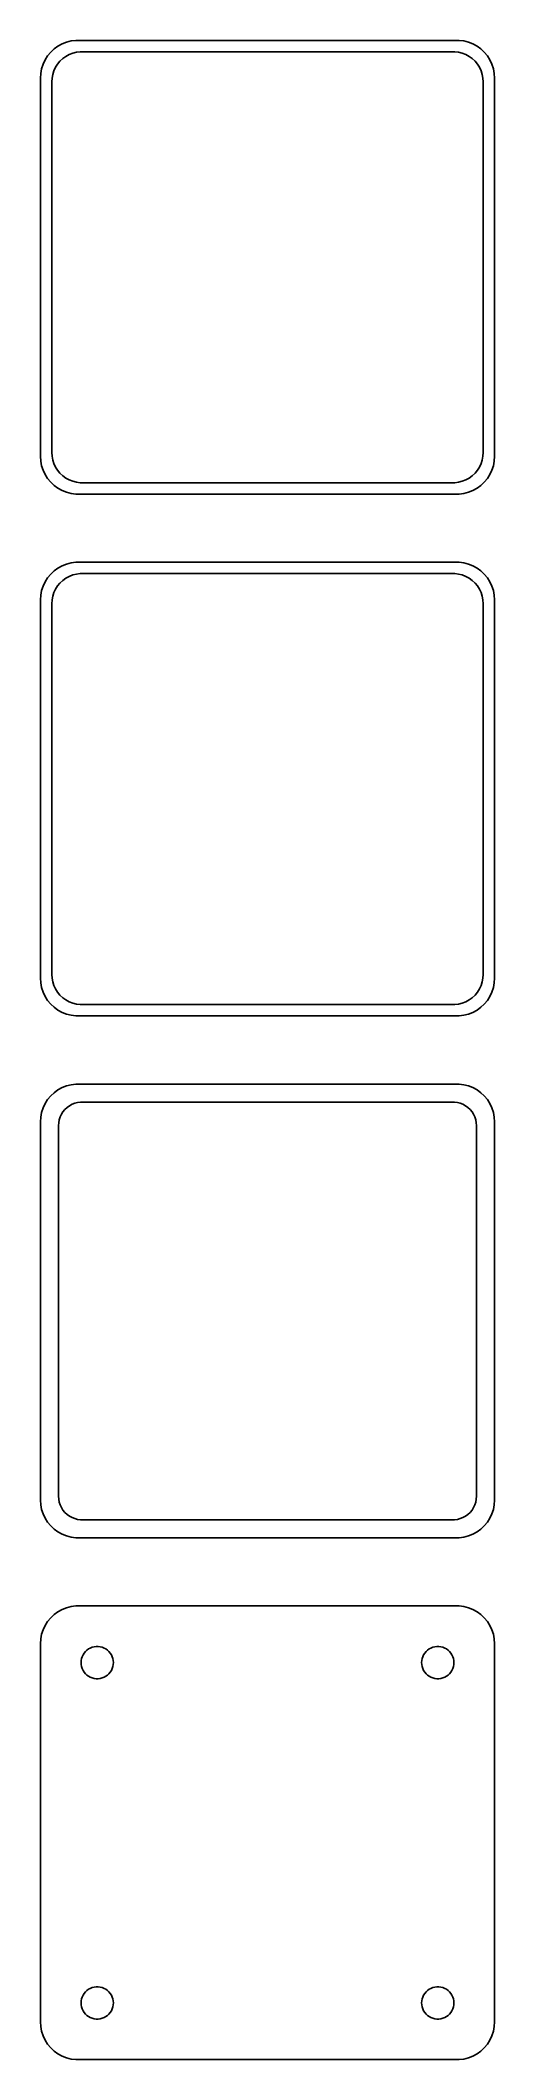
# Model space of a CAD drawing. Header units: metres. Extents: x -30 to 30, y 246 to 513.
import ezdxf

# ---------------------------------------------------------------- set-up
doc = ezdxf.new("R2010")
doc.units = ezdxf.units.M

msp = doc.modelspace()

# ---------------------------------------------------------------- linework, layer by layer
for p, q in [((-26.5451, 512.755), (-27.1289, 512.524)), ((-25.9369, 512.911), (-26.5451, 512.755)), ((-25.3139, 512.99), (-25.9369, 512.911)), ((25.3139, 512.99), (-25.3139, 512.99)), ((25.9369, 512.911), (25.3139, 512.99)), ((26.5451, 512.755), (25.9369, 512.911)), ((27.1289, 512.524), (26.5451, 512.755)), ((-29.3815, 510.409), (-29.6489, 509.841)), ((-29.0451, 510.939), (-29.3815, 510.409)), ((-28.6448, 511.423), (-29.0451, 510.939)), ((-28.1871, 511.853), (-28.6448, 511.423)), ((-27.6791, 512.222), (-28.1871, 511.853)), ((-27.7361, 509.851), (-27.4159, 510.238)), ((-27.1289, 512.524), (-27.6791, 512.222)), ((-27.4159, 510.238), (-27.0497, 510.582)), ((-27.0497, 510.582), (-26.6433, 510.877)), ((-26.6433, 510.877), (-26.2031, 511.119)), ((-26.2031, 511.119), (-25.7361, 511.304)), ((-25.7361, 511.304), (-25.2495, 511.429)), ((-25.2495, 511.429), (-24.7512, 511.492)), ((-24.7512, 511.492), (24.7512, 511.492)), ((24.7512, 511.492), (25.2495, 511.429)), ((25.2495, 511.429), (25.7361, 511.304)), ((25.7361, 511.304), (26.2031, 511.119)), ((26.2031, 511.119), (26.6433, 510.877)), ((26.6433, 510.877), (27.0497, 510.582)), ((27.0497, 510.582), (27.4159, 510.238)), ((27.6791, 512.222), (27.1289, 512.524)), ((27.4159, 510.238), (27.7361, 509.851)), ((28.1871, 511.853), (27.6791, 512.222)), ((28.6448, 511.423), (28.1871, 511.853)), ((29.0451, 510.939), (28.6448, 511.423)), ((29.3815, 510.409), (29.0451, 510.939)), ((29.6489, 509.841), (29.3815, 510.409)), ((-29.9606, 508.627), (-30, 508)), ((-30, 508), (-30, 458)), ((-29.8429, 509.243), (-29.9606, 508.627)), ((-29.6489, 509.841), (-29.8429, 509.243)), ((-28.5, 507.5), (-28.4684, 508.001)), ((-28.5, 458.5), (-28.5, 507.5)), ((-28.4684, 508.001), (-28.3743, 508.495)), ((-28.3743, 508.495), (-28.2191, 508.972)), ((-28.2191, 508.972), (-28.0052, 509.427)), ((-28.0052, 509.427), (-27.7361, 509.851)), ((27.7361, 509.851), (28.0052, 509.427)), ((28.0052, 509.427), (28.2191, 508.972)), ((28.2191, 508.972), (28.3743, 508.495)), ((28.3743, 508.495), (28.4684, 508.001)), ((28.4684, 508.001), (28.5, 507.5)), ((28.5, 507.5), (28.5, 458.5)), ((29.8429, 509.243), (29.6489, 509.841)), ((29.9606, 508.627), (29.8429, 509.243)), ((30, 508), (29.9606, 508.627)), ((30, 458), (30, 508)), ((-30, 458), (-29.9606, 457.373)), ((-29.9606, 457.373), (-29.8429, 456.757)), ((-29.8429, 456.757), (-29.6489, 456.159)), ((-28.4684, 457.999), (-28.5, 458.5)), ((-28.3743, 457.505), (-28.4684, 457.999)), ((-28.2191, 457.028), (-28.3743, 457.505)), ((-28.0052, 456.573), (-28.2191, 457.028)), ((-27.7361, 456.149), (-28.0052, 456.573)), ((28.0052, 456.573), (27.7361, 456.149)), ((28.2191, 457.028), (28.0052, 456.573)), ((28.3743, 457.505), (28.2191, 457.028)), ((28.4684, 457.999), (28.3743, 457.505)), ((28.5, 458.5), (28.4684, 457.999)), ((29.6489, 456.159), (29.8429, 456.757)), ((29.8429, 456.757), (29.9606, 457.373)), ((29.9606, 457.373), (30, 458)), ((-29.6489, 456.159), (-29.3815, 455.591)), ((-29.3815, 455.591), (-29.0451, 455.061)), ((-29.0451, 455.061), (-28.6448, 454.577)), ((-28.6448, 454.577), (-28.1871, 454.147)), ((-28.1871, 454.147), (-27.6791, 453.778)), ((-27.4159, 455.762), (-27.7361, 456.149)), ((-27.0497, 455.418), (-27.4159, 455.762)), ((-26.6433, 455.123), (-27.0497, 455.418)), ((-26.2031, 454.881), (-26.6433, 455.123)), ((-25.7361, 454.696), (-26.2031, 454.881)), ((-25.2495, 454.571), (-25.7361, 454.696)), ((-24.7512, 454.508), (-25.2495, 454.571)), ((24.7512, 454.508), (-24.7512, 454.508)), ((25.2495, 454.571), (24.7512, 454.508)), ((25.7361, 454.696), (25.2495, 454.571)), ((26.2031, 454.881), (25.7361, 454.696)), ((26.6433, 455.123), (26.2031, 454.881)), ((27.0497, 455.418), (26.6433, 455.123)), ((27.4159, 455.762), (27.0497, 455.418)), ((27.7361, 456.149), (27.4159, 455.762)), ((27.6791, 453.778), (28.1871, 454.147)), ((28.1871, 454.147), (28.6448, 454.577)), ((28.6448, 454.577), (29.0451, 455.061)), ((29.0451, 455.061), (29.3815, 455.591)), ((29.3815, 455.591), (29.6489, 456.159)), ((-27.6791, 453.778), (-27.1289, 453.476)), ((-27.1289, 453.476), (-26.5451, 453.245)), ((-26.5451, 453.245), (-25.9369, 453.089)), ((-25.9369, 453.089), (-25.3139, 453.01)), ((-25.3139, 453.01), (25.3139, 453.01)), ((25.3139, 453.01), (25.9369, 453.089)), ((25.9369, 453.089), (26.5451, 453.245)), ((26.5451, 453.245), (27.1289, 453.476)), ((27.1289, 453.476), (27.6791, 453.778)), ((-27.6791, 443.222), (-28.1871, 442.853)), ((-27.1289, 443.524), (-27.6791, 443.222)), ((-26.5451, 443.755), (-27.1289, 443.524)), ((-25.9369, 443.911), (-26.5451, 443.755)), ((-25.3139, 443.99), (-25.9369, 443.911)), ((25.3139, 443.99), (-25.3139, 443.99)), ((25.9369, 443.911), (25.3139, 443.99)), ((26.5451, 443.755), (25.9369, 443.911)), ((27.1289, 443.524), (26.5451, 443.755)), ((27.6791, 443.222), (27.1289, 443.524)), ((28.1871, 442.853), (27.6791, 443.222)), ((-29.6489, 440.841), (-29.8429, 440.243)), ((-29.3815, 441.409), (-29.6489, 440.841)), ((-29.0451, 441.939), (-29.3815, 441.409)), ((-28.6448, 442.423), (-29.0451, 441.939)), ((-28.1871, 442.853), (-28.6448, 442.423)), ((-28.0052, 440.427), (-27.7361, 440.851)), ((-27.7361, 440.851), (-27.4159, 441.238)), ((-27.4159, 441.238), (-27.0497, 441.582)), ((-27.0497, 441.582), (-26.6433, 441.877)), ((-26.6433, 441.877), (-26.2031, 442.119)), ((-26.2031, 442.119), (-25.7361, 442.304)), ((-25.7361, 442.304), (-25.2495, 442.429)), ((-25.2495, 442.429), (-24.7512, 442.492)), ((-24.7512, 442.492), (24.7512, 442.492)), ((24.7512, 442.492), (25.2495, 442.429)), ((25.2495, 442.429), (25.7361, 442.304)), ((25.7361, 442.304), (26.2031, 442.119)), ((26.2031, 442.119), (26.6433, 441.877)), ((26.6433, 441.877), (27.0497, 441.582)), ((27.0497, 441.582), (27.4159, 441.238)), ((27.4159, 441.238), (27.7361, 440.851)), ((27.7361, 440.851), (28.0052, 440.427)), ((28.6448, 442.423), (28.1871, 442.853)), ((29.0451, 441.939), (28.6448, 442.423)), ((29.3815, 441.409), (29.0451, 441.939)), ((29.6489, 440.841), (29.3815, 441.409)), ((29.8429, 440.243), (29.6489, 440.841)), ((-29.9606, 439.627), (-30, 439)), ((-30, 439), (-30, 389)), ((-29.8429, 440.243), (-29.9606, 439.627)), ((-28.5, 438.5), (-28.4684, 439.001)), ((-28.5, 389.5), (-28.5, 438.5)), ((-28.4684, 439.001), (-28.3743, 439.495)), ((-28.3743, 439.495), (-28.2191, 439.972)), ((-28.2191, 439.972), (-28.0052, 440.427)), ((28.0052, 440.427), (28.2191, 439.972)), ((28.2191, 439.972), (28.3743, 439.495)), ((28.3743, 439.495), (28.4684, 439.001)), ((28.4684, 439.001), (28.5, 438.5)), ((28.5, 438.5), (28.5, 389.5)), ((29.9606, 439.627), (29.8429, 440.243)), ((30, 439), (29.9606, 439.627)), ((30, 389), (30, 439)), ((-30, 389), (-29.9606, 388.373)), ((-29.9606, 388.373), (-29.8429, 387.757)), ((-29.8429, 387.757), (-29.6489, 387.159)), ((-29.6489, 387.159), (-29.3815, 386.591)), ((-28.4684, 388.999), (-28.5, 389.5)), ((-28.3743, 388.505), (-28.4684, 388.999)), ((-28.2191, 388.028), (-28.3743, 388.505)), ((-28.0052, 387.573), (-28.2191, 388.028)), ((-27.7361, 387.149), (-28.0052, 387.573)), ((-27.4159, 386.762), (-27.7361, 387.149)), ((27.7361, 387.149), (27.4159, 386.762)), ((28.0052, 387.573), (27.7361, 387.149)), ((28.2191, 388.028), (28.0052, 387.573)), ((28.3743, 388.505), (28.2191, 388.028)), ((28.4684, 388.999), (28.3743, 388.505)), ((28.5, 389.5), (28.4684, 388.999)), ((29.3815, 386.591), (29.6489, 387.159)), ((29.6489, 387.159), (29.8429, 387.757)), ((29.8429, 387.757), (29.9606, 388.373)), ((29.9606, 388.373), (30, 389)), ((-29.3815, 386.591), (-29.0451, 386.061)), ((-29.0451, 386.061), (-28.6448, 385.577)), ((-28.6448, 385.577), (-28.1871, 385.147)), ((-28.1871, 385.147), (-27.6791, 384.778)), ((-27.6791, 384.778), (-27.1289, 384.476)), ((-27.0497, 386.418), (-27.4159, 386.762)), ((-27.1289, 384.476), (-26.5451, 384.245)), ((-26.6433, 386.123), (-27.0497, 386.418)), ((-26.2031, 385.881), (-26.6433, 386.123)), ((-25.7361, 385.696), (-26.2031, 385.881)), ((-25.2495, 385.571), (-25.7361, 385.696)), ((-24.7512, 385.508), (-25.2495, 385.571)), ((24.7512, 385.508), (-24.7512, 385.508)), ((25.2495, 385.571), (24.7512, 385.508)), ((25.7361, 385.696), (25.2495, 385.571)), ((26.2031, 385.881), (25.7361, 385.696)), ((26.6433, 386.123), (26.2031, 385.881)), ((26.5451, 384.245), (27.1289, 384.476)), ((27.0497, 386.418), (26.6433, 386.123)), ((27.4159, 386.762), (27.0497, 386.418)), ((27.1289, 384.476), (27.6791, 384.778)), ((27.6791, 384.778), (28.1871, 385.147)), ((28.1871, 385.147), (28.6448, 385.577)), ((28.6448, 385.577), (29.0451, 386.061)), ((29.0451, 386.061), (29.3815, 386.591)), ((-26.5451, 384.245), (-25.9369, 384.089)), ((-25.9369, 384.089), (-25.3139, 384.01)), ((-25.3139, 384.01), (25.3139, 384.01)), ((25.3139, 384.01), (25.9369, 384.089)), ((25.9369, 384.089), (26.5451, 384.245)), ((-28.1871, 373.853), (-28.6448, 373.423)), ((-27.6791, 374.222), (-28.1871, 373.853)), ((-27.1289, 374.524), (-27.6791, 374.222)), ((-26.5451, 374.755), (-27.1289, 374.524)), ((-25.9369, 374.911), (-26.5451, 374.755)), ((-25.3139, 374.99), (-25.9369, 374.911)), ((25.3139, 374.99), (-25.3139, 374.99)), ((25.9369, 374.911), (25.3139, 374.99)), ((26.5451, 374.755), (25.9369, 374.911)), ((27.1289, 374.524), (26.5451, 374.755)), ((27.6791, 374.222), (27.1289, 374.524)), ((28.1871, 373.853), (27.6791, 374.222)), ((28.6448, 373.423), (28.1871, 373.853)), ((-29.8429, 371.243), (-29.9606, 370.627)), ((-29.6489, 371.841), (-29.8429, 371.243)), ((-29.3815, 372.409), (-29.6489, 371.841)), ((-29.0451, 372.939), (-29.3815, 372.409)), ((-28.6448, 373.423), (-29.0451, 372.939)), ((-27.2279, 371), (-27.0184, 371.33)), ((-27.0184, 371.33), (-26.7692, 371.631)), ((-26.7692, 371.631), (-26.4842, 371.899)), ((-26.4842, 371.899), (-26.168, 372.128)), ((-26.168, 372.128), (-25.8254, 372.317)), ((-25.8254, 372.317), (-25.4619, 372.461)), ((-25.4619, 372.461), (-25.0833, 372.558)), ((-25.0833, 372.558), (-24.6954, 372.607)), ((-24.6954, 372.607), (24.6954, 372.607)), ((24.6954, 372.607), (25.0833, 372.558)), ((25.0833, 372.558), (25.4619, 372.461)), ((25.4619, 372.461), (25.8254, 372.317)), ((25.8254, 372.317), (26.168, 372.128)), ((26.168, 372.128), (26.4842, 371.899)), ((26.4842, 371.899), (26.7692, 371.631)), ((26.7692, 371.631), (27.0184, 371.33)), ((27.0184, 371.33), (27.2279, 371)), ((29.0451, 372.939), (28.6448, 373.423)), ((29.3815, 372.409), (29.0451, 372.939)), ((29.6489, 371.841), (29.3815, 372.409)), ((29.8429, 371.243), (29.6489, 371.841)), ((29.9606, 370.627), (29.8429, 371.243)), ((-29.9606, 370.627), (-30, 370)), ((-30, 370), (-30, 320)), ((-27.6129, 369.5), (-27.5884, 369.89)), ((-27.6129, 320.5), (-27.6129, 369.5)), ((-27.5884, 369.89), (-27.5151, 370.274)), ((-27.5151, 370.274), (-27.3943, 370.646)), ((-27.3943, 370.646), (-27.2279, 371)), ((27.2279, 371), (27.3943, 370.646)), ((27.3943, 370.646), (27.5151, 370.274)), ((27.5151, 370.274), (27.5884, 369.89)), ((27.5884, 369.89), (27.6129, 369.5)), ((27.6129, 369.5), (27.6129, 320.5)), ((30, 370), (29.9606, 370.627)), ((30, 320), (30, 370)), ((-27.5884, 320.11), (-27.6129, 320.5)), ((27.6129, 320.5), (27.5884, 320.11)), ((-30, 320), (-29.9606, 319.373)), ((-29.9606, 319.373), (-29.8429, 318.757)), ((-29.8429, 318.757), (-29.6489, 318.159)), ((-29.6489, 318.159), (-29.3815, 317.591)), ((-27.5151, 319.726), (-27.5884, 320.11)), ((-27.3943, 319.354), (-27.5151, 319.726)), ((-27.2279, 319), (-27.3943, 319.354)), ((-27.0184, 318.67), (-27.2279, 319)), ((-26.7692, 318.369), (-27.0184, 318.67)), ((-26.4842, 318.101), (-26.7692, 318.369)), ((-26.168, 317.872), (-26.4842, 318.101)), ((-25.8254, 317.683), (-26.168, 317.872)), ((26.168, 317.872), (25.8254, 317.683)), ((26.4842, 318.101), (26.168, 317.872)), ((26.7692, 318.369), (26.4842, 318.101)), ((27.0184, 318.67), (26.7692, 318.369)), ((27.2279, 319), (27.0184, 318.67)), ((27.3943, 319.354), (27.2279, 319)), ((27.5151, 319.726), (27.3943, 319.354)), ((27.5884, 320.11), (27.5151, 319.726)), ((29.3815, 317.591), (29.6489, 318.159)), ((29.6489, 318.159), (29.8429, 318.757)), ((29.8429, 318.757), (29.9606, 319.373)), ((29.9606, 319.373), (30, 320)), ((-29.3815, 317.591), (-29.0451, 317.061)), ((-29.0451, 317.061), (-28.6448, 316.577)), ((-28.6448, 316.577), (-28.1871, 316.147)), ((-28.1871, 316.147), (-27.6791, 315.778)), ((-27.6791, 315.778), (-27.1289, 315.476)), ((-27.1289, 315.476), (-26.5451, 315.245)), ((-26.5451, 315.245), (-25.9369, 315.089)), ((-25.9369, 315.089), (-25.3139, 315.01)), ((-25.4619, 317.539), (-25.8254, 317.683)), ((-25.0833, 317.442), (-25.4619, 317.539)), ((-24.6954, 317.393), (-25.0833, 317.442)), ((24.6954, 317.393), (-24.6954, 317.393)), ((25.0833, 317.442), (24.6954, 317.393)), ((25.4619, 317.539), (25.0833, 317.442)), ((25.3139, 315.01), (25.9369, 315.089)), ((25.8254, 317.683), (25.4619, 317.539)), ((25.9369, 315.089), (26.5451, 315.245)), ((26.5451, 315.245), (27.1289, 315.476)), ((27.1289, 315.476), (27.6791, 315.778)), ((27.6791, 315.778), (28.1871, 316.147)), ((28.1871, 316.147), (28.6448, 316.577)), ((28.6448, 316.577), (29.0451, 317.061)), ((29.0451, 317.061), (29.3815, 317.591)), ((-25.3139, 315.01), (25.3139, 315.01)), ((-28.6448, 304.423), (-29.0451, 303.939)), ((-28.1871, 304.853), (-28.6448, 304.423)), ((-27.6791, 305.222), (-28.1871, 304.853)), ((-27.1289, 305.524), (-27.6791, 305.222)), ((-26.5451, 305.755), (-27.1289, 305.524)), ((-25.9369, 305.911), (-26.5451, 305.755)), ((-25.3139, 305.99), (-25.9369, 305.911)), ((25.3139, 305.99), (-25.3139, 305.99)), ((25.9369, 305.911), (25.3139, 305.99)), ((26.5451, 305.755), (25.9369, 305.911)), ((27.1289, 305.524), (26.5451, 305.755)), ((27.6791, 305.222), (27.1289, 305.524)), ((28.1871, 304.853), (27.6791, 305.222)), ((28.6448, 304.423), (28.1871, 304.853)), ((29.0451, 303.939), (28.6448, 304.423)), ((-29.8429, 302.243), (-29.9606, 301.627)), ((-29.6489, 302.841), (-29.8429, 302.243)), ((-29.3815, 303.409), (-29.6489, 302.841)), ((-29.0451, 303.939), (-29.3815, 303.409)), ((29.3815, 303.409), (29.0451, 303.939)), ((29.6489, 302.841), (29.3815, 303.409)), ((29.8429, 302.243), (29.6489, 302.841)), ((29.9606, 301.627), (29.8429, 302.243)), ((-29.9606, 301.627), (-30, 301)), ((-30, 301), (-30, 251)), ((-24.6185, 298.768), (-24.5682, 299.031)), ((-24.5682, 299.031), (-24.4853, 299.286)), ((-24.4853, 299.286), (-24.3712, 299.529)), ((-24.3712, 299.529), (-24.2275, 299.755)), ((-24.2275, 299.755), (-24.0565, 299.962)), ((-24.0565, 299.962), (-23.8611, 300.145)), ((-23.8611, 300.145), (-23.6441, 300.303)), ((-23.6441, 300.303), (-23.4091, 300.432)), ((-23.4091, 300.432), (-23.1598, 300.531)), ((-23.1598, 300.531), (-22.9001, 300.597)), ((-22.9001, 300.597), (-22.6341, 300.631)), ((-22.6341, 300.631), (-22.3659, 300.631)), ((-22.3659, 300.631), (-22.0999, 300.597)), ((-22.0999, 300.597), (-21.8401, 300.531)), ((-21.8401, 300.531), (-21.5908, 300.432)), ((-21.5908, 300.432), (-21.3559, 300.303)), ((-21.3559, 300.303), (-21.1389, 300.145)), ((-21.1389, 300.145), (-20.9434, 299.962)), ((-20.9434, 299.962), (-20.7725, 299.755)), ((-20.7725, 299.755), (-20.6288, 299.529)), ((-20.6288, 299.529), (-20.5146, 299.286)), ((-20.5146, 299.286), (-20.4318, 299.031)), ((-20.4318, 299.031), (-20.3815, 298.768)), ((20.3815, 298.768), (20.4318, 299.031)), ((20.4318, 299.031), (20.5146, 299.286)), ((20.5146, 299.286), (20.6288, 299.529)), ((20.6288, 299.529), (20.7725, 299.755)), ((20.7725, 299.755), (20.9434, 299.962)), ((20.9434, 299.962), (21.1389, 300.145)), ((21.1389, 300.145), (21.3559, 300.303)), ((21.3559, 300.303), (21.5908, 300.432)), ((21.5908, 300.432), (21.8401, 300.531)), ((21.8401, 300.531), (22.0999, 300.597)), ((22.0999, 300.597), (22.3659, 300.631)), ((22.3659, 300.631), (22.6341, 300.631)), ((22.6341, 300.631), (22.9001, 300.597)), ((22.9001, 300.597), (23.1598, 300.531)), ((23.1598, 300.531), (23.4091, 300.432)), ((23.4091, 300.432), (23.6441, 300.303)), ((23.6441, 300.303), (23.8611, 300.145)), ((23.8611, 300.145), (24.0565, 299.962)), ((24.0565, 299.962), (24.2275, 299.755)), ((24.2275, 299.755), (24.3712, 299.529)), ((24.3712, 299.529), (24.4853, 299.286)), ((24.4853, 299.286), (24.5682, 299.031)), ((24.5682, 299.031), (24.6185, 298.768)), ((30, 301), (29.9606, 301.627)), ((30, 251), (30, 301)), ((-24.6353, 298.5), (-24.6185, 298.768)), ((-24.6185, 298.232), (-24.6353, 298.5)), ((-24.5682, 297.969), (-24.6185, 298.232)), ((-24.4853, 297.714), (-24.5682, 297.969)), ((-24.3712, 297.471), (-24.4853, 297.714)), ((-24.2275, 297.245), (-24.3712, 297.471)), ((-24.0565, 297.038), (-24.2275, 297.245)), ((-23.8611, 296.855), (-24.0565, 297.038)), ((-23.6441, 296.697), (-23.8611, 296.855)), ((-23.4091, 296.568), (-23.6441, 296.697)), ((-23.1598, 296.469), (-23.4091, 296.568)), ((-22.9001, 296.403), (-23.1598, 296.469)), ((-22.6341, 296.369), (-22.9001, 296.403)), ((-22.3659, 296.369), (-22.6341, 296.369)), ((-22.0999, 296.403), (-22.3659, 296.369)), ((-21.8401, 296.469), (-22.0999, 296.403)), ((-21.5908, 296.568), (-21.8401, 296.469)), ((-21.3559, 296.697), (-21.5908, 296.568)), ((-21.1389, 296.855), (-21.3559, 296.697)), ((-20.9434, 297.038), (-21.1389, 296.855)), ((-20.7725, 297.245), (-20.9434, 297.038)), ((-20.6288, 297.471), (-20.7725, 297.245)), ((-20.5146, 297.714), (-20.6288, 297.471)), ((-20.4318, 297.969), (-20.5146, 297.714)), ((-20.3815, 298.232), (-20.4318, 297.969)), ((-20.3815, 298.768), (-20.3647, 298.5)), ((-20.3647, 298.5), (-20.3815, 298.232)), ((20.3647, 298.5), (20.3815, 298.768)), ((20.3815, 298.232), (20.3647, 298.5)), ((20.4318, 297.969), (20.3815, 298.232)), ((20.5146, 297.714), (20.4318, 297.969)), ((20.6288, 297.471), (20.5146, 297.714)), ((20.7725, 297.245), (20.6288, 297.471)), ((20.9434, 297.038), (20.7725, 297.245)), ((21.1389, 296.855), (20.9434, 297.038)), ((21.3559, 296.697), (21.1389, 296.855)), ((21.5908, 296.568), (21.3559, 296.697)), ((21.8401, 296.469), (21.5908, 296.568)), ((22.0999, 296.403), (21.8401, 296.469)), ((22.3659, 296.369), (22.0999, 296.403)), ((22.6341, 296.369), (22.3659, 296.369)), ((22.9001, 296.403), (22.6341, 296.369)), ((23.1598, 296.469), (22.9001, 296.403)), ((23.4091, 296.568), (23.1598, 296.469)), ((23.6441, 296.697), (23.4091, 296.568)), ((23.8611, 296.855), (23.6441, 296.697)), ((24.0565, 297.038), (23.8611, 296.855)), ((24.2275, 297.245), (24.0565, 297.038)), ((24.3712, 297.471), (24.2275, 297.245)), ((24.4853, 297.714), (24.3712, 297.471)), ((24.5682, 297.969), (24.4853, 297.714)), ((24.6185, 298.232), (24.5682, 297.969)), ((24.6185, 298.768), (24.6353, 298.5)), ((24.6353, 298.5), (24.6185, 298.232)), ((-24.6353, 253.5), (-24.6185, 253.768)), ((-24.6185, 253.768), (-24.5682, 254.031)), ((-24.5682, 254.031), (-24.4853, 254.286)), ((-24.4853, 254.286), (-24.3712, 254.529)), ((-24.3712, 254.529), (-24.2275, 254.755)), ((-24.2275, 254.755), (-24.0565, 254.962)), ((-24.0565, 254.962), (-23.8611, 255.145)), ((-23.8611, 255.145), (-23.6441, 255.303)), ((-23.6441, 255.303), (-23.4091, 255.432)), ((-23.4091, 255.432), (-23.1598, 255.531)), ((-23.1598, 255.531), (-22.9001, 255.597)), ((-22.9001, 255.597), (-22.6341, 255.631)), ((-22.6341, 255.631), (-22.3659, 255.631)), ((-22.3659, 255.631), (-22.0999, 255.597)), ((-22.0999, 255.597), (-21.8401, 255.531)), ((-21.8401, 255.531), (-21.5908, 255.432)), ((-21.5908, 255.432), (-21.3559, 255.303)), ((-21.3559, 255.303), (-21.1389, 255.145)), ((-21.1389, 255.145), (-20.9434, 254.962)), ((-20.9434, 254.962), (-20.7725, 254.755)), ((-20.7725, 254.755), (-20.6288, 254.529)), ((-20.6288, 254.529), (-20.5146, 254.286)), ((-20.5146, 254.286), (-20.4318, 254.031)), ((-20.4318, 254.031), (-20.3815, 253.768)), ((-20.3815, 253.768), (-20.3647, 253.5)), ((20.3647, 253.5), (20.3815, 253.768)), ((20.3815, 253.768), (20.4318, 254.031)), ((20.4318, 254.031), (20.5146, 254.286)), ((20.5146, 254.286), (20.6288, 254.529)), ((20.6288, 254.529), (20.7725, 254.755)), ((20.7725, 254.755), (20.9434, 254.962)), ((20.9434, 254.962), (21.1389, 255.145)), ((21.1389, 255.145), (21.3559, 255.303)), ((21.3559, 255.303), (21.5908, 255.432)), ((21.5908, 255.432), (21.8401, 255.531)), ((21.8401, 255.531), (22.0999, 255.597)), ((22.0999, 255.597), (22.3659, 255.631)), ((22.3659, 255.631), (22.6341, 255.631)), ((22.6341, 255.631), (22.9001, 255.597)), ((22.9001, 255.597), (23.1598, 255.531)), ((23.1598, 255.531), (23.4091, 255.432)), ((23.4091, 255.432), (23.6441, 255.303)), ((23.6441, 255.303), (23.8611, 255.145)), ((23.8611, 255.145), (24.0565, 254.962)), ((24.0565, 254.962), (24.2275, 254.755)), ((24.2275, 254.755), (24.3712, 254.529)), ((24.3712, 254.529), (24.4853, 254.286)), ((24.4853, 254.286), (24.5682, 254.031)), ((24.5682, 254.031), (24.6185, 253.768)), ((24.6185, 253.768), (24.6353, 253.5)), ((-30, 251), (-29.9606, 250.373)), ((-24.6185, 253.232), (-24.6353, 253.5)), ((-24.5682, 252.969), (-24.6185, 253.232)), ((-24.4853, 252.714), (-24.5682, 252.969)), ((-24.3712, 252.471), (-24.4853, 252.714)), ((-24.2275, 252.245), (-24.3712, 252.471)), ((-24.0565, 252.038), (-24.2275, 252.245)), ((-23.8611, 251.855), (-24.0565, 252.038)), ((-23.6441, 251.697), (-23.8611, 251.855)), ((-23.4091, 251.568), (-23.6441, 251.697)), ((-23.1598, 251.469), (-23.4091, 251.568)), ((-22.9001, 251.403), (-23.1598, 251.469)), ((-22.6341, 251.369), (-22.9001, 251.403)), ((-22.3659, 251.369), (-22.6341, 251.369)), ((-22.0999, 251.403), (-22.3659, 251.369)), ((-21.8401, 251.469), (-22.0999, 251.403)), ((-21.5908, 251.568), (-21.8401, 251.469)), ((-21.3559, 251.697), (-21.5908, 251.568)), ((-21.1389, 251.855), (-21.3559, 251.697)), ((-20.9434, 252.038), (-21.1389, 251.855)), ((-20.7725, 252.245), (-20.9434, 252.038)), ((-20.6288, 252.471), (-20.7725, 252.245)), ((-20.5146, 252.714), (-20.6288, 252.471)), ((-20.4318, 252.969), (-20.5146, 252.714)), ((-20.3815, 253.232), (-20.4318, 252.969)), ((-20.3647, 253.5), (-20.3815, 253.232)), ((20.3815, 253.232), (20.3647, 253.5)), ((20.4318, 252.969), (20.3815, 253.232)), ((20.5146, 252.714), (20.4318, 252.969)), ((20.6288, 252.471), (20.5146, 252.714)), ((20.7725, 252.245), (20.6288, 252.471)), ((20.9434, 252.038), (20.7725, 252.245)), ((21.1389, 251.855), (20.9434, 252.038)), ((21.3559, 251.697), (21.1389, 251.855)), ((21.5908, 251.568), (21.3559, 251.697)), ((21.8401, 251.469), (21.5908, 251.568)), ((22.0999, 251.403), (21.8401, 251.469)), ((22.3659, 251.369), (22.0999, 251.403)), ((22.6341, 251.369), (22.3659, 251.369)), ((22.9001, 251.403), (22.6341, 251.369)), ((23.1598, 251.469), (22.9001, 251.403)), ((23.4091, 251.568), (23.1598, 251.469)), ((23.6441, 251.697), (23.4091, 251.568)), ((23.8611, 251.855), (23.6441, 251.697)), ((24.0565, 252.038), (23.8611, 251.855)), ((24.2275, 252.245), (24.0565, 252.038)), ((24.3712, 252.471), (24.2275, 252.245)), ((24.4853, 252.714), (24.3712, 252.471)), ((24.5682, 252.969), (24.4853, 252.714)), ((24.6185, 253.232), (24.5682, 252.969)), ((24.6353, 253.5), (24.6185, 253.232)), ((29.9606, 250.373), (30, 251)), ((-29.9606, 250.373), (-29.8429, 249.757)), ((-29.8429, 249.757), (-29.6489, 249.159)), ((-29.6489, 249.159), (-29.3815, 248.591)), ((-29.3815, 248.591), (-29.0451, 248.061)), ((29.0451, 248.061), (29.3815, 248.591)), ((29.3815, 248.591), (29.6489, 249.159)), ((29.6489, 249.159), (29.8429, 249.757)), ((29.8429, 249.757), (29.9606, 250.373)), ((-29.0451, 248.061), (-28.6448, 247.577)), ((-28.6448, 247.577), (-28.1871, 247.147)), ((-28.1871, 247.147), (-27.6791, 246.778)), ((-27.6791, 246.778), (-27.1289, 246.476)), ((-27.1289, 246.476), (-26.5451, 246.245)), ((-26.5451, 246.245), (-25.9369, 246.089)), ((-25.9369, 246.089), (-25.3139, 246.01)), ((-25.3139, 246.01), (25.3139, 246.01)), ((25.3139, 246.01), (25.9369, 246.089)), ((25.9369, 246.089), (26.5451, 246.245)), ((26.5451, 246.245), (27.1289, 246.476)), ((27.1289, 246.476), (27.6791, 246.778)), ((27.6791, 246.778), (28.1871, 247.147)), ((28.1871, 247.147), (28.6448, 247.577)), ((28.6448, 247.577), (29.0451, 248.061))]:
    msp.add_line(p, q)

doc.saveas('drawing.dxf')
